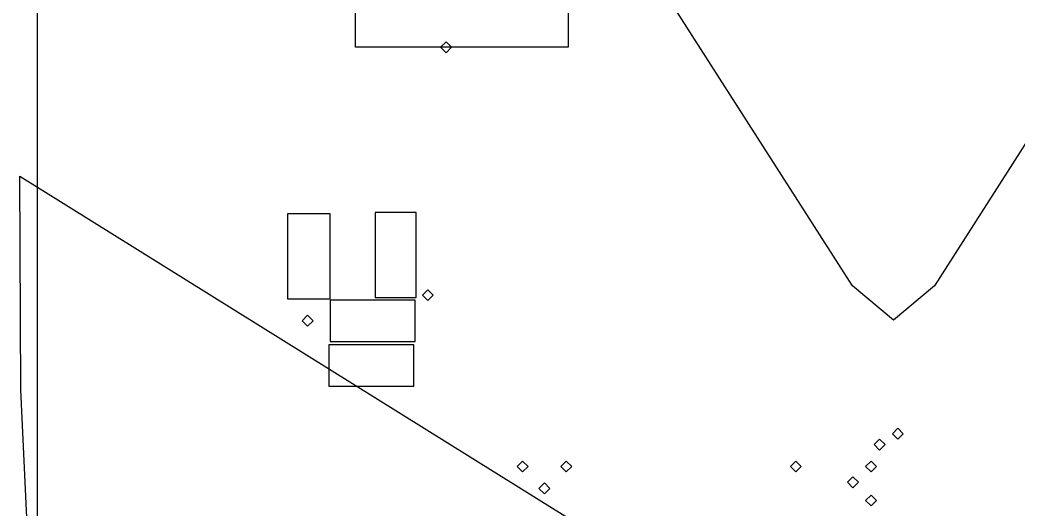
# Model space of a CAD drawing. Extents: x 11 to 154, y 0 to 137.
# Drawn here: x 46.18 to 80.97, y 71.27 to 88.31 of the extents above; entities that cross this region are included whole.
import ezdxf

# ---------------------------------------------------------------- set-up
doc = ezdxf.new("R2010")
doc.units = 0

msp = doc.modelspace()

# ---------------------------------------------------------------- linework, layer by layer
at = {"layer": '1'}
for p, q in [((46.789623, 44.725675), (46.789623, 101.70627)), ((57.880937, 87.355285), (57.880937, 92.773948)), ((65.289261, 92.773948), (65.289261, 87.355285)), ((65.289261, 87.355285), (57.880937, 87.355285)), ((60.84427, 87.355285), (61.034771, 87.545789)), ((61.034771, 87.164788), (60.84427, 87.355285)), ((61.034771, 87.545789), (61.225272, 87.355285)), ((61.225272, 87.355285), (61.034771, 87.164788)), ((61.225272, 87.355285), (61.225272, 87.355285)), ((56.991944, 81.555631), (55.510284, 81.555631)), ((55.510284, 81.555631), (55.510284, 78.592299)), ((56.991944, 78.592299), (56.991944, 81.555631)), ((58.55827, 81.597965), (58.55827, 78.634632)), ((59.997601, 81.597965), (58.55827, 81.597965)), ((59.997601, 78.634632), (59.997601, 81.597965)), ((58.55827, 78.634632), (59.997601, 78.634632)), ((60.209281, 78.719302), (60.399781, 78.909799)), ((60.399781, 78.528798), (60.209281, 78.719302)), ((60.399781, 78.909799), (60.59028, 78.719302)), ((60.59028, 78.719302), (60.399781, 78.528798)), ((60.59028, 78.719302), (60.59028, 78.719302)), ((55.510284, 78.592299), (56.991944, 78.592299)), ((56.991944, 78.549963), (56.991944, 77.110632)), ((59.955276, 78.549963), (56.991944, 78.549963)), ((59.955276, 77.110632), (59.955276, 78.549963)), ((56.018281, 77.830297), (56.208781, 78.020801)), ((56.208781, 78.020801), (56.39928, 77.830297)), ((56.208781, 77.6398), (56.018281, 77.830297)), ((56.39928, 77.830297), (56.208781, 77.6398)), ((56.39928, 77.830297), (56.39928, 77.830297)), ((56.949616, 76.983637), (56.949616, 75.544306)), ((59.912951, 76.983637), (56.949616, 76.983637)), ((56.991944, 77.110632), (59.955276, 77.110632)), ((59.912951, 75.544306), (59.912951, 76.983637)), ((56.949616, 75.544306), (59.912951, 75.544306)), ((76.592255, 73.893302), (76.782756, 74.083806)), ((76.782756, 73.702805), (76.592255, 73.893302)), ((76.782756, 74.083806), (76.973257, 73.893302)), ((76.973257, 73.893302), (76.782756, 73.702805)), ((76.973257, 73.893302), (76.973257, 73.893302)), ((75.957251, 73.512308), (76.14775, 73.702808)), ((76.14775, 73.321804), (75.957251, 73.512308)), ((76.14775, 73.702808), (76.33825, 73.512308)), ((76.33825, 73.512308), (76.14775, 73.321804)), ((76.33825, 73.512308), (76.33825, 73.512308)), ((63.511271, 72.750309), (63.701771, 72.940807)), ((63.701771, 72.559805), (63.511271, 72.750309)), ((63.701771, 72.940807), (63.892271, 72.750309)), ((63.892271, 72.750309), (63.701771, 72.559805)), ((63.892271, 72.750309), (63.892271, 72.750309)), ((65.035272, 72.750309), (65.225772, 72.940807)), ((65.225772, 72.559805), (65.035272, 72.750309)), ((65.225772, 72.940807), (65.416272, 72.750309)), ((65.416272, 72.750309), (65.225772, 72.559805)), ((65.416272, 72.750309), (65.416272, 72.750309)), ((73.036259, 72.750309), (73.226759, 72.940807)), ((73.226759, 72.559805), (73.036259, 72.750309)), ((73.226759, 72.940807), (73.417259, 72.750309)), ((73.417259, 72.750309), (73.226759, 72.559805)), ((73.417259, 72.750309), (73.417259, 72.750309)), ((75.660918, 72.750309), (75.851419, 72.940807)), ((75.851419, 72.559805), (75.660918, 72.750309)), ((75.851419, 72.940807), (76.04192, 72.750309)), ((76.04192, 72.750309), (75.851419, 72.559805)), ((76.04192, 72.750309), (76.04192, 72.750309)), ((75.025929, 72.199971), (75.216429, 72.390475)), ((75.216429, 72.390475), (75.406928, 72.199971)), ((64.273273, 71.988307), (64.463773, 72.178807)), ((64.463773, 72.178807), (64.654273, 71.988307)), ((75.216429, 72.009473), (75.025929, 72.199971)), ((75.406928, 72.199971), (75.216429, 72.009473)), ((75.406928, 72.199971), (75.406928, 72.199971)), ((64.463773, 71.79781), (64.273273, 71.988307)), ((64.654273, 71.988307), (64.463773, 71.79781)), ((64.654273, 71.988307), (64.654273, 71.988307)), ((75.660918, 71.564975), (75.851419, 71.755472)), ((75.851419, 71.755472), (76.04192, 71.564975)), ((75.851419, 71.374477), (75.660918, 71.564975)), ((76.04192, 71.564975), (75.851419, 71.374477)), ((76.04192, 71.564975), (76.04192, 71.564975))]:
    msp.add_line(p, q, dxfattribs=at)
at = {"layer": 'Layer 1'}
for p, q in [((75.20152, 79.044454), (68.660829, 89.265824)), ((84.596814, 89.265824), (78.056122, 79.044454)), ((46.214141, 75.422103), (46.180591, 82.864887)), ((46.180591, 82.864887), (75.886232, 64.369916)), ((76.628821, 77.846594), (75.20152, 79.044454)), ((78.056122, 79.044454), (76.628821, 77.846594)), ((46.571655, 67.611225), (46.214141, 75.422103))]:
    msp.add_line(p, q, dxfattribs=at)

doc.saveas('drawing.dxf')
